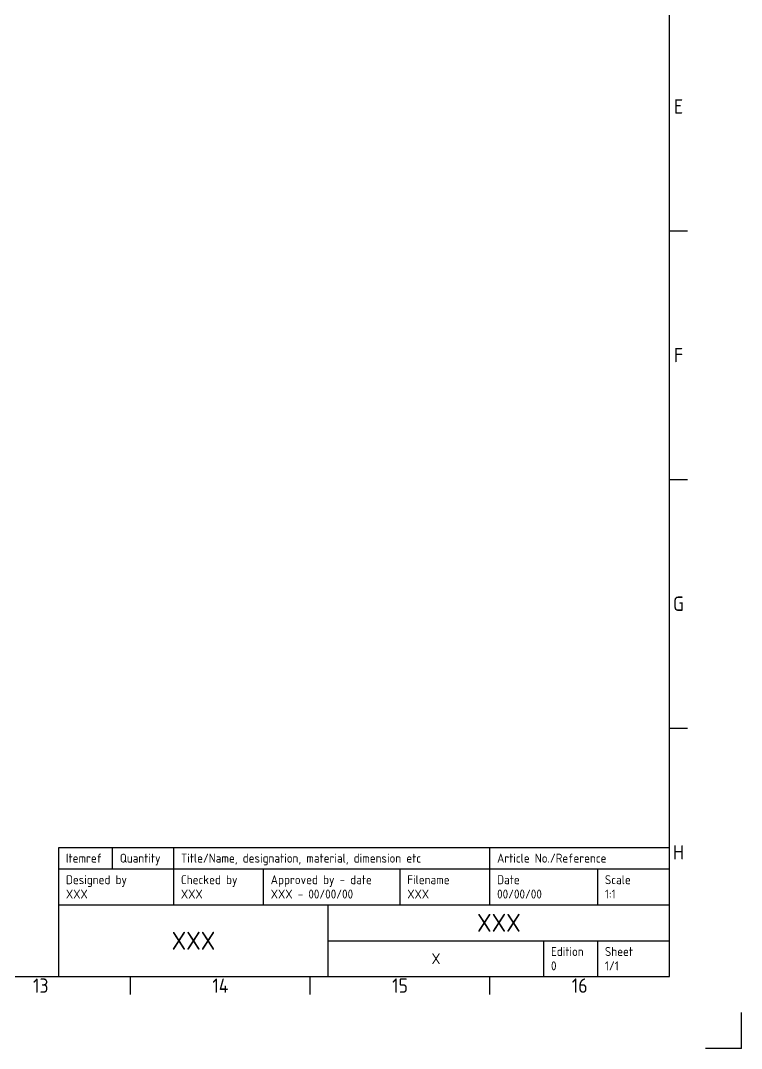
# Model space of a CAD drawing. Header units: millimetres. Extents: x -423347 to 1063494, y -223262 to 828147.
# Drawn here: x 708390 to 1063494, y -223262 to 283488 of the extents above; entities that cross this region are included whole.
import ezdxf
from ezdxf.enums import TextEntityAlignment as Align

# ---------------------------------------------------------------- set-up
doc = ezdxf.new("R2010")
doc.units = ezdxf.units.MM
doc.layers.add('Title Block', color=7, linetype='Continuous')
doc.styles.add('ISO Proportional', font='isocp.shx')

# ---------------------------------------------------------------- blocks, each defined once
blk = doc.blocks.new('ISO A1 title block')
at = {"layer": 'Title Block'}
for p, q in [((820, 20), (820, 574)), ((820, 227.75), (825, 227.75)), ((820, 158.5), (825, 158.5)), ((820, 89.25), (825, 89.25)), ((650, 56), (820, 56)), ((650, 50), (650, 56)), ((665, 50), (665, 56)), ((682, 50), (682, 56)), ((770, 50), (770, 56)), ((650, 50), (820, 50)), ((650, 20), (650, 50)), ((682, 40), (682, 50)), ((707, 40), (707, 50)), ((745, 40), (745, 50)), ((770, 40), (770, 50)), ((800, 40), (800, 50)), ((650, 40), (820, 40)), ((725, 20), (725, 40)), ((725, 30), (820, 30)), ((785, 20), (785, 30)), ((800, 20), (800, 30)), ((20, 20), (820, 20)), ((670, 15), (670, 20)), ((720, 15), (720, 20)), ((770, 15), (770, 20)), ((840, 0), (840, 10)), ((840, 0), (830, 0))]:
    blk.add_line(p, q, dxfattribs=at)
at = {"layer": 'Title Block', "style": 'ISO Proportional'}
for s, p in [('E', (822.5, 262.375)), ('F', (822.5, 193.125)), ('G', (822.5, 123.875)), ('H', (822.5, 54.625)), ('13', (645, 17.5)), ('14', (695, 17.5)), ('15', (745, 17.5)), ('16', (795, 17.5))]:
    blk.add_text(s, height=4, dxfattribs=at).set_placement(p, align=Align.MIDDLE)
for s, p in [('Itemref', (652, 53)), ('Quantity', (667, 53)), ('Title/Name, designation, material, dimension etc', (684, 53)), ('Article No./Reference', (772, 53)), ('Designed by', (652, 47)), ('Checked by', (684, 47)), ('Approved by - date', (709, 47)), ('Filename', (747, 47)), ('Date', (772, 47)), ('Scale', (802, 47)), ('Edition', (787, 27)), ('Sheet', (802, 27))]:
    blk.add_text(s, height=2.5, dxfattribs=at).set_placement(p, align=Align.MIDDLE_LEFT)
at = {"layer": 'Title Block', "style": 'ISO Proportional', "flags": 8}
for tag, p in [('DESIGNED_BY', (652, 43)), ('CHECKED_BY', (684, 43)), ('APPROVED_BY_DATE', (709, 43)), ('FILENAME', (747, 43)), ('DATE', (772, 43)), ('SCALE', (802, 43)), ('EDITION', (787, 23)), ('SHEET', (802, 23))]:
    blk.add_attdef(tag, text='', height=2.5, dxfattribs=at).set_placement(p, align=Align.MIDDLE_LEFT)
for tag, height, p in [('TITLE', 5, (772.5, 35)), ('OWNER', 5, (687.5, 30)), ('DRAWING_NUMBER', 3, (755, 25))]:
    blk.add_attdef(tag, text='', height=height, dxfattribs=at).set_placement(p, align=Align.MIDDLE)

msp = doc.modelspace()

# ---------------------------------------------------------------- block references
at = {"layer": 'Title Block'}
ref = msp.add_blockref('ISO A1 title block', (-423346.992, -223261.641), dxfattribs=dict(at, xscale=1770.048651675113, yscale=1770.048651675113, zscale=1770.048651675113))
ref.add_attrib('CHECKED_BY', 'XXX', dxfattribs={"height": 4425.1216, "style": 'ISO Proportional'}).set_placement((787366.286, -147149.549), align=Align.MIDDLE_LEFT)
ref.add_attrib('OWNER', 'XXX', dxfattribs={"height": 8850.2433, "style": 'ISO Proportional'}).set_placement((793561.457, -170160.181), align=Align.MIDDLE)
ref.add_attrib('DESIGNED_BY', 'XXX', dxfattribs={"height": 4425.1216, "style": 'ISO Proportional'}).set_placement((730724.73, -147149.549), align=Align.MIDDLE_LEFT)
ref.add_attrib('FILENAME', 'XXX', dxfattribs={"height": 4425.1216, "style": 'ISO Proportional'}).set_placement((898879.351, -147149.549), align=Align.MIDDLE_LEFT)
ref.add_attrib('DRAWING_NUMBER', 'X', dxfattribs={"height": 5310.146, "style": 'ISO Proportional'}).set_placement((913039.74, -179010.424), align=Align.MIDDLE)
ref.add_attrib('APPROVED_BY_DATE', 'XXX - 00/00/00', dxfattribs={"height": 4425.12163, "style": 'ISO Proportional'}).set_placement((831617.502, -147149.549), align=Align.MIDDLE_LEFT)
ref.add_attrib('TITLE', 'XXX', dxfattribs={"height": 8850.2433, "style": 'ISO Proportional'}).set_placement((944015.592, -161309.938), align=Align.MIDDLE)
ref.add_attrib('DATE', '00/00/00', dxfattribs={"height": 4425.1216, "style": 'ISO Proportional'}).set_placement((943130.567, -147149.549), align=Align.MIDDLE_LEFT)
ref.add_attrib('EDITION', '0', dxfattribs={"height": 4425.122, "style": 'ISO Proportional'}).set_placement((969681.297, -182550.522), align=Align.MIDDLE_LEFT)
ref.add_attrib('SHEET', '1/1', dxfattribs={"height": 4425.1216, "style": 'ISO Proportional'}).set_placement((996232.027, -182550.522), align=Align.MIDDLE_LEFT)
ref.add_attrib('SCALE', '1:1', dxfattribs={"height": 4425.1216, "style": 'ISO Proportional'}).set_placement((996232.027, -147149.549), align=Align.MIDDLE_LEFT)

doc.saveas('drawing.dxf')
